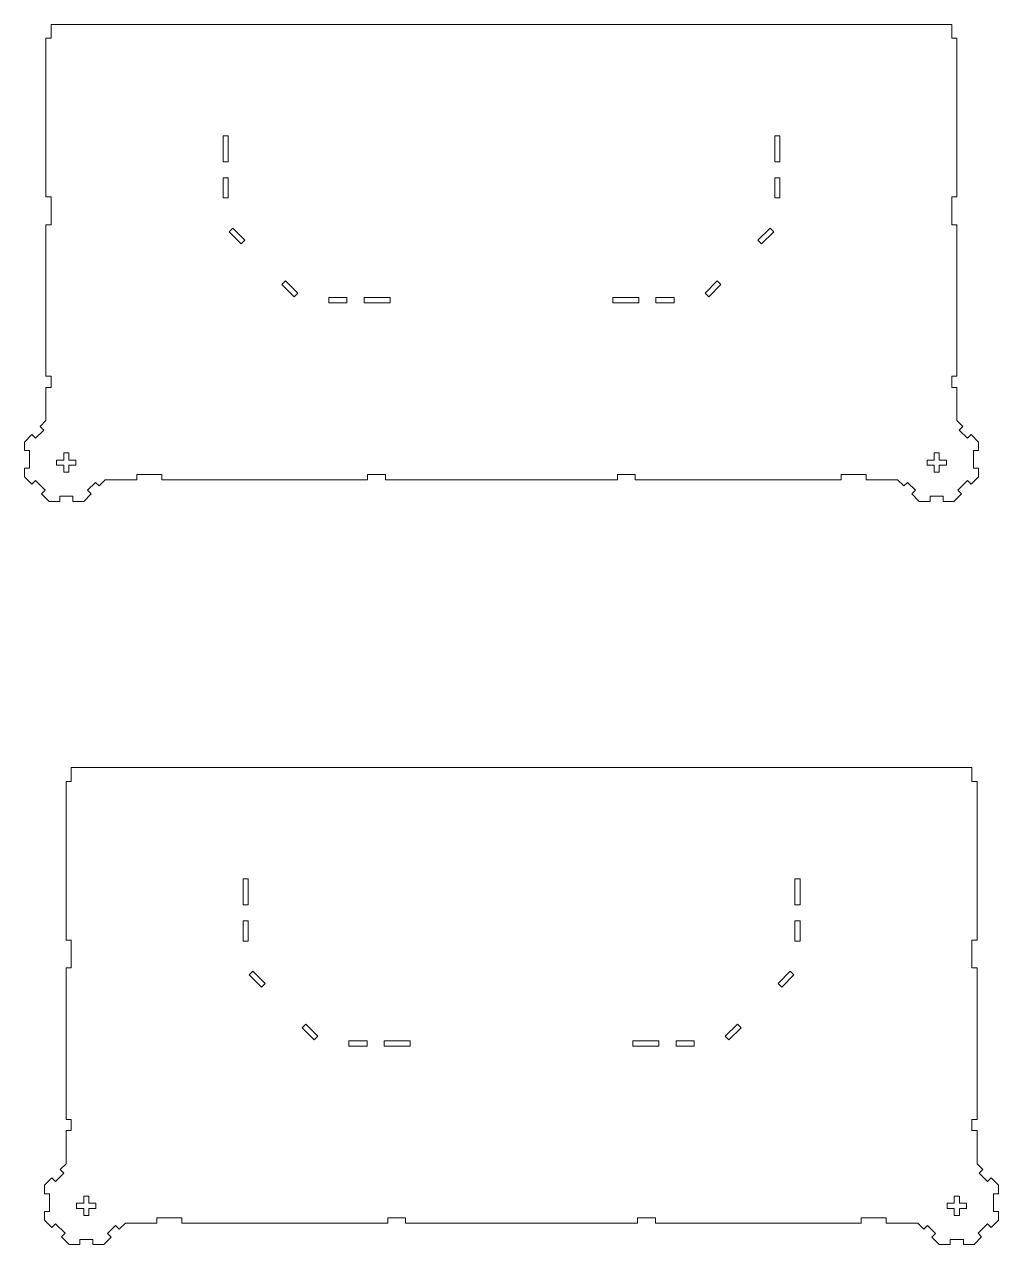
# Model space of a CAD drawing. Header units: millimetres. Extents: x -566 to 8079, y -1523 to 3979.
# Drawn here: x 7514 to 8079, y -785 to -77 of the extents above; entities that cross this region are included whole.
import ezdxf
from ezdxf.lldxf.tags import DXFTag

# ---------------------------------------------------------------- set-up
doc = ezdxf.new("R2010")
doc.units = ezdxf.units.MM
tags = doc.linetypes.add('CENTER', pattern=[10.16, 6.35, -1.27, 1.27, -1.27]).pattern_tags.tags
tags[10:11] = [DXFTag(74, 4), DXFTag(75, 0), DXFTag(340, '0'), DXFTag(46, 1.0), DXFTag(50, 0.0), DXFTag(44, 0.0), DXFTag(45, 0.0)]
tags[8:9] = [DXFTag(74, 4), DXFTag(75, 0), DXFTag(340, '0'), DXFTag(46, 1.0), DXFTag(50, 0.0), DXFTag(44, 0.0), DXFTag(45, 0.0)]
tags[6:7] = [DXFTag(74, 4), DXFTag(75, 0), DXFTag(340, '0'), DXFTag(46, 1.0), DXFTag(50, 0.0), DXFTag(44, 0.0), DXFTag(45, 0.0)]
tags[4:5] = [DXFTag(74, 4), DXFTag(75, 0), DXFTag(340, '0'), DXFTag(46, 1.0), DXFTag(50, 0.0), DXFTag(44, 0.0), DXFTag(45, 0.0)]

# ---------------------------------------------------------------- blocks, each defined once
blk = doc.blocks.new('DWG10')
at = {"color": 7, "linetype": 'Continuous', "lineweight": 15}
for p, q in [((1450.86, 1240.28), (1450.86, 1248.3)), ((1973.44, 1248.3), (1450.86, 1248.3)), ((1973.44, 1248.3), (1973.44, 1240.28)), ((1447.86, 1240.28), (1450.86, 1240.28)), ((1447.86, 1240.28), (1447.86, 1148.23)), ((1973.44, 1240.28), (1976.44, 1240.28)), ((1976.44, 1148.23), (1976.44, 1240.28)), ((1553.58, 1183.69), (1550.58, 1183.69)), ((1550.58, 1183.69), (1550.58, 1168.61)), ((1553.58, 1168.61), (1553.58, 1183.69)), ((1873.73, 1183.69), (1870.73, 1183.69)), ((1870.73, 1183.69), (1870.73, 1168.61)), ((1873.73, 1168.61), (1873.73, 1183.69)), ((1550.58, 1168.61), (1553.58, 1168.61)), ((1870.73, 1168.61), (1873.73, 1168.61)), ((1553.58, 1159.35), (1550.58, 1159.35)), ((1550.58, 1159.35), (1550.58, 1147.65)), ((1553.58, 1147.65), (1553.58, 1159.35)), ((1873.73, 1159.35), (1870.73, 1159.35)), ((1870.73, 1159.35), (1870.73, 1147.65)), ((1873.73, 1147.65), (1873.73, 1159.35)), ((1450.86, 1148.23), (1447.86, 1148.23)), ((1450.86, 1132.06), (1450.86, 1148.23)), ((1550.58, 1147.65), (1553.58, 1147.65)), ((1870.73, 1147.65), (1873.73, 1147.65)), ((1976.44, 1148.23), (1973.44, 1148.23)), ((1973.44, 1148.23), (1973.44, 1132.06)), ((1447.86, 1132.06), (1450.86, 1132.06)), ((1447.86, 1132.06), (1447.86, 1044.12)), ((1556.26, 1130.12), (1554.14, 1128)), ((1554.14, 1128), (1561.21, 1120.93)), ((1563.33, 1123.05), (1556.26, 1130.12)), ((1868.04, 1130.12), (1860.97, 1123.05)), ((1863.09, 1120.93), (1870.16, 1128)), ((1870.16, 1128), (1868.04, 1130.12)), ((1973.44, 1132.06), (1976.44, 1132.06)), ((1976.44, 1044.12), (1976.44, 1132.06)), ((1561.21, 1120.93), (1563.33, 1123.05)), ((1860.97, 1123.05), (1863.09, 1120.93)), ((1586.91, 1099.48), (1584.78, 1097.36)), ((1593.98, 1092.41), (1586.91, 1099.48)), ((1837.4, 1099.48), (1830.33, 1092.41)), ((1839.52, 1097.36), (1837.4, 1099.48)), ((1584.78, 1097.36), (1591.85, 1090.29)), ((1591.85, 1090.29), (1593.98, 1092.41)), ((1830.33, 1092.41), (1832.45, 1090.29)), ((1832.45, 1090.29), (1839.52, 1097.36)), ((1622.52, 1089.72), (1611.96, 1089.72)), ((1611.96, 1089.72), (1611.96, 1086.72)), ((1611.96, 1086.72), (1622.52, 1086.72)), ((1622.52, 1086.72), (1622.52, 1089.72)), ((1647.54, 1089.72), (1632.46, 1089.72)), ((1632.46, 1089.72), (1632.46, 1086.72)), ((1632.46, 1086.72), (1647.54, 1086.72)), ((1647.54, 1086.72), (1647.54, 1089.72)), ((1776.76, 1089.72), (1776.76, 1086.72)), ((1791.84, 1089.72), (1776.76, 1089.72)), ((1776.76, 1086.72), (1791.84, 1086.72)), ((1791.84, 1086.72), (1791.84, 1089.72)), ((1812.34, 1089.72), (1801.78, 1089.72)), ((1801.78, 1089.72), (1801.78, 1086.72)), ((1801.78, 1086.72), (1812.34, 1086.72)), ((1812.34, 1086.72), (1812.34, 1089.72)), ((1450.86, 1044.12), (1447.86, 1044.12)), ((1450.86, 1037.65), (1450.86, 1044.12)), ((1976.44, 1044.12), (1973.44, 1044.12)), ((1973.44, 1044.12), (1973.44, 1037.65)), ((1447.86, 1037.65), (1450.86, 1037.65)), ((1447.86, 1037.65), (1447.86, 1018.45)), ((1973.44, 1037.65), (1976.44, 1037.65)), ((1976.44, 1018.45), (1976.44, 1037.65)), ((1441.82, 1008.16), (1446.56, 1012.9)), ((1447.86, 1018.45), (1444.44, 1015.03)), ((1446.56, 1012.9), (1444.44, 1015.03)), ((1979.86, 1015.03), (1976.44, 1018.45)), ((1979.86, 1015.03), (1977.74, 1012.9)), ((1977.74, 1012.9), (1982.49, 1008.16)), ((1439.69, 1010.28), (1435.35, 1005.94)), ((1435.35, 1005.94), (1435.35, 1000.93)), ((1439.69, 1010.28), (1441.82, 1008.16)), ((1982.49, 1008.16), (1984.61, 1010.28)), ((1988.95, 1005.94), (1984.61, 1010.28)), ((1988.95, 1000.93), (1988.95, 1005.94)), ((1438.35, 1000.93), (1435.35, 1000.93)), ((1438.35, 990.77), (1438.35, 1000.93)), ((1461.13, 999.61), (1458.13, 999.61)), ((1458.13, 999.61), (1458.13, 995.5)), ((1461.13, 995.5), (1461.13, 999.61)), ((1966.18, 999.61), (1963.18, 999.61)), ((1963.18, 999.61), (1963.18, 995.5)), ((1966.18, 995.5), (1966.18, 999.61)), ((1988.95, 1000.93), (1985.95, 1000.93)), ((1985.95, 1000.93), (1985.95, 990.77)), ((1454.02, 995.5), (1454.02, 992.5)), ((1458.13, 995.5), (1454.02, 995.5)), ((1454.02, 992.5), (1458.13, 992.5)), ((1458.13, 992.5), (1458.13, 988.39)), ((1465.24, 995.5), (1461.13, 995.5)), ((1461.13, 988.39), (1461.13, 992.5)), ((1461.13, 992.5), (1465.24, 992.5)), ((1465.24, 992.5), (1465.24, 995.5)), ((1963.18, 995.5), (1959.07, 995.5)), ((1959.07, 995.5), (1959.07, 992.5)), ((1959.07, 992.5), (1963.18, 992.5)), ((1963.18, 992.5), (1963.18, 988.39)), ((1970.29, 995.5), (1966.18, 995.5)), ((1966.18, 992.5), (1970.29, 992.5)), ((1966.18, 988.39), (1966.18, 992.5)), ((1970.29, 992.5), (1970.29, 995.5)), ((1435.35, 990.77), (1438.35, 990.77)), ((1435.35, 990.77), (1435.35, 985.77)), ((1435.35, 985.77), (1439.69, 981.42)), ((1458.13, 988.39), (1461.13, 988.39)), ((1515.11, 987.01), (1500.61, 987.01)), ((1500.61, 987.01), (1500.61, 984.01)), ((1515.11, 984.01), (1515.11, 987.01)), ((1644.79, 987.01), (1634.48, 987.01)), ((1634.48, 987.01), (1634.48, 984.01)), ((1644.79, 984.01), (1644.79, 987.01)), ((1789.82, 987.01), (1779.51, 987.01)), ((1779.51, 987.01), (1779.51, 984.01)), ((1789.82, 984.01), (1789.82, 987.01)), ((1923.69, 987.01), (1909.2, 987.01)), ((1909.2, 987.01), (1909.2, 984.01)), ((1923.69, 984.01), (1923.69, 987.01)), ((1963.18, 988.39), (1966.18, 988.39)), ((1984.61, 981.42), (1988.95, 985.77)), ((1985.95, 990.77), (1988.95, 990.77)), ((1988.95, 985.77), (1988.95, 990.77)), ((1441.82, 983.55), (1439.69, 981.42)), ((1447.31, 978.05), (1441.82, 983.55)), ((1445.19, 975.93), (1447.31, 978.05)), ((1476.6, 982.55), (1471.98, 977.93)), ((1471.98, 977.93), (1474.1, 975.81)), ((1478.72, 980.43), (1476.6, 982.55)), ((1478.72, 980.43), (1482.3, 984.01)), ((1482.3, 984.01), (1500.61, 984.01)), ((1515.11, 984.01), (1634.48, 984.01)), ((1644.79, 984.01), (1779.51, 984.01)), ((1789.82, 984.01), (1909.2, 984.01)), ((1923.69, 984.01), (1942, 984.01)), ((1942, 984.01), (1945.59, 980.43)), ((1947.71, 982.55), (1945.59, 980.43)), ((1952.32, 977.93), (1947.71, 982.55)), ((1950.2, 975.81), (1952.32, 977.93)), ((1982.49, 983.55), (1977, 978.05)), ((1977, 978.05), (1979.12, 975.93)), ((1984.61, 981.42), (1982.49, 983.55)), ((1445.19, 975.93), (1449.62, 971.5)), ((1449.62, 971.5), (1455.81, 971.5)), ((1463.49, 974.5), (1455.81, 974.5)), ((1455.81, 974.5), (1455.81, 971.5)), ((1463.49, 971.5), (1463.49, 974.5)), ((1463.49, 971.5), (1469.79, 971.5)), ((1469.79, 971.5), (1474.1, 975.81)), ((1950.2, 975.81), (1954.51, 971.5)), ((1954.51, 971.5), (1960.81, 971.5)), ((1968.49, 974.5), (1960.81, 974.5)), ((1960.81, 974.5), (1960.81, 971.5)), ((1968.49, 971.5), (1968.49, 974.5)), ((1968.49, 971.5), (1974.69, 971.5)), ((1974.69, 971.5), (1979.12, 975.93)), ((1462.51, 808.97), (1462.51, 816.99)), ((1985.09, 816.99), (1462.51, 816.99)), ((1985.09, 816.99), (1985.09, 808.97)), ((1459.51, 808.97), (1462.51, 808.97)), ((1459.51, 808.97), (1459.51, 716.92)), ((1985.09, 808.97), (1988.09, 808.97)), ((1988.09, 716.92), (1988.09, 808.97)), ((1565.23, 752.38), (1562.23, 752.38)), ((1562.23, 752.38), (1562.23, 737.3)), ((1565.23, 737.3), (1565.23, 752.38)), ((1885.38, 752.38), (1882.38, 752.38)), ((1882.38, 752.38), (1882.38, 737.3)), ((1885.38, 737.3), (1885.38, 752.38)), ((1562.23, 737.3), (1565.23, 737.3)), ((1882.38, 737.3), (1885.38, 737.3)), ((1565.23, 728.04), (1562.23, 728.04)), ((1562.23, 728.04), (1562.23, 716.34)), ((1565.23, 716.34), (1565.23, 728.04)), ((1885.38, 728.04), (1882.38, 728.04)), ((1882.38, 728.04), (1882.38, 716.34)), ((1885.38, 716.34), (1885.38, 728.04)), ((1462.51, 716.92), (1459.51, 716.92)), ((1462.51, 700.75), (1462.51, 716.92)), ((1562.23, 716.34), (1565.23, 716.34)), ((1882.38, 716.34), (1885.38, 716.34)), ((1988.09, 716.92), (1985.09, 716.92)), ((1985.09, 716.92), (1985.09, 700.75)), ((1459.51, 700.75), (1462.51, 700.75)), ((1459.51, 700.75), (1459.51, 612.81)), ((1567.91, 698.81), (1565.79, 696.69)), ((1565.79, 696.69), (1572.86, 689.62)), ((1574.98, 691.74), (1567.91, 698.81)), ((1879.69, 698.81), (1872.62, 691.74)), ((1874.74, 689.62), (1881.81, 696.69)), ((1881.81, 696.69), (1879.69, 698.81)), ((1985.09, 700.75), (1988.09, 700.75)), ((1988.09, 612.81), (1988.09, 700.75)), ((1572.86, 689.62), (1574.98, 691.74)), ((1872.62, 691.74), (1874.74, 689.62)), ((1598.56, 668.17), (1596.43, 666.05)), ((1596.43, 666.05), (1603.5, 658.98)), ((1605.63, 661.1), (1598.56, 668.17)), ((1849.05, 668.17), (1841.98, 661.1)), ((1844.1, 658.98), (1851.17, 666.05)), ((1851.17, 666.05), (1849.05, 668.17)), ((1603.5, 658.98), (1605.63, 661.1)), ((1841.98, 661.1), (1844.1, 658.98)), ((1634.17, 658.41), (1623.61, 658.41)), ((1623.61, 658.41), (1623.61, 655.41)), ((1623.61, 655.41), (1634.17, 655.41)), ((1634.17, 655.41), (1634.17, 658.41)), ((1659.19, 658.41), (1644.11, 658.41)), ((1644.11, 658.41), (1644.11, 655.41)), ((1644.11, 655.41), (1659.19, 655.41)), ((1659.19, 655.41), (1659.19, 658.41)), ((1788.41, 658.41), (1788.41, 655.41)), ((1803.49, 658.41), (1788.41, 658.41)), ((1788.41, 655.41), (1803.49, 655.41)), ((1803.49, 655.41), (1803.49, 658.41)), ((1823.99, 658.41), (1813.43, 658.41)), ((1813.43, 658.41), (1813.43, 655.41)), ((1813.43, 655.41), (1823.99, 655.41)), ((1823.99, 655.41), (1823.99, 658.41)), ((1462.51, 612.81), (1459.51, 612.81)), ((1462.51, 606.34), (1462.51, 612.81)), ((1988.09, 612.81), (1985.09, 612.81)), ((1985.09, 612.81), (1985.09, 606.34)), ((1459.51, 606.34), (1462.51, 606.34)), ((1459.51, 606.34), (1459.51, 587.14)), ((1985.09, 606.34), (1988.09, 606.34)), ((1988.09, 587.14), (1988.09, 606.34)), ((1453.47, 576.85), (1458.21, 581.59)), ((1459.51, 587.14), (1456.09, 583.72)), ((1458.21, 581.59), (1456.09, 583.72)), ((1991.51, 583.72), (1988.09, 587.14)), ((1991.51, 583.72), (1989.39, 581.59)), ((1989.39, 581.59), (1994.14, 576.85)), ((1451.35, 578.97), (1447, 574.63)), ((1447, 574.63), (1447, 569.62)), ((1451.35, 578.97), (1453.47, 576.85)), ((1994.14, 576.85), (1996.26, 578.97)), ((2000.6, 574.63), (1996.26, 578.97)), ((2000.6, 569.62), (2000.6, 574.63)), ((1450, 569.62), (1447, 569.62)), ((1450, 559.46), (1450, 569.62)), ((1472.78, 568.3), (1469.78, 568.3)), ((1469.78, 568.3), (1469.78, 564.19)), ((1472.78, 564.19), (1472.78, 568.3)), ((1977.83, 568.3), (1974.83, 568.3)), ((1974.83, 568.3), (1974.83, 564.19)), ((1977.83, 564.19), (1977.83, 568.3)), ((2000.6, 569.62), (1997.6, 569.62)), ((1997.6, 569.62), (1997.6, 559.46)), ((1447, 559.46), (1450, 559.46)), ((1447, 559.46), (1447, 554.46)), ((1465.67, 564.19), (1465.67, 561.19)), ((1469.78, 564.19), (1465.67, 564.19)), ((1465.67, 561.19), (1469.78, 561.19)), ((1469.78, 561.19), (1469.78, 557.08)), ((1476.89, 564.19), (1472.78, 564.19)), ((1472.78, 557.08), (1472.78, 561.19)), ((1472.78, 561.19), (1476.89, 561.19)), ((1476.89, 561.19), (1476.89, 564.19)), ((1974.83, 564.19), (1970.72, 564.19)), ((1970.72, 564.19), (1970.72, 561.19)), ((1970.72, 561.19), (1974.83, 561.19)), ((1974.83, 561.19), (1974.83, 557.08)), ((1981.94, 564.19), (1977.83, 564.19)), ((1977.83, 561.19), (1981.94, 561.19)), ((1977.83, 557.08), (1977.83, 561.19)), ((1981.94, 561.19), (1981.94, 564.19)), ((1997.6, 559.46), (2000.6, 559.46)), ((2000.6, 554.46), (2000.6, 559.46)), ((1447, 554.46), (1451.35, 550.11)), ((1469.78, 557.08), (1472.78, 557.08)), ((1490.37, 549.12), (1493.95, 552.7)), ((1493.95, 552.7), (1512.26, 552.7)), ((1526.76, 555.7), (1512.26, 555.7)), ((1512.26, 555.7), (1512.26, 552.7)), ((1526.76, 552.7), (1526.76, 555.7)), ((1526.76, 552.7), (1646.13, 552.7)), ((1656.44, 555.7), (1646.13, 555.7)), ((1646.13, 555.7), (1646.13, 552.7)), ((1656.44, 552.7), (1656.44, 555.7)), ((1656.44, 552.7), (1791.16, 552.7)), ((1801.48, 555.7), (1791.16, 555.7)), ((1791.16, 555.7), (1791.16, 552.7)), ((1801.48, 552.7), (1801.48, 555.7)), ((1801.48, 552.7), (1920.85, 552.7)), ((1935.34, 555.7), (1920.85, 555.7)), ((1920.85, 555.7), (1920.85, 552.7)), ((1935.34, 552.7), (1935.34, 555.7)), ((1935.34, 552.7), (1953.66, 552.7)), ((1953.66, 552.7), (1957.24, 549.12)), ((1974.83, 557.08), (1977.83, 557.08)), ((1996.26, 550.11), (2000.6, 554.46)), ((1453.47, 552.23), (1451.35, 550.11)), ((1458.96, 546.74), (1453.47, 552.23)), ((1456.84, 544.62), (1458.96, 546.74)), ((1488.25, 551.24), (1483.63, 546.62)), ((1483.63, 546.62), (1485.75, 544.5)), ((1490.37, 549.12), (1488.25, 551.24)), ((1959.36, 551.24), (1957.24, 549.12)), ((1963.97, 546.62), (1959.36, 551.24)), ((1961.85, 544.5), (1963.97, 546.62)), ((1994.14, 552.23), (1988.65, 546.74)), ((1988.65, 546.74), (1990.77, 544.62)), ((1996.26, 550.11), (1994.14, 552.23)), ((1456.84, 544.62), (1461.27, 540.19)), ((1461.27, 540.19), (1467.46, 540.19)), ((1475.14, 543.19), (1467.46, 543.19)), ((1467.46, 543.19), (1467.46, 540.19)), ((1475.14, 540.19), (1475.14, 543.19)), ((1475.14, 540.19), (1481.44, 540.19)), ((1481.44, 540.19), (1485.75, 544.5)), ((1961.85, 544.5), (1966.16, 540.19)), ((1966.16, 540.19), (1972.46, 540.19)), ((1980.14, 543.19), (1972.46, 543.19)), ((1972.46, 543.19), (1972.46, 540.19)), ((1980.14, 540.19), (1980.14, 543.19)), ((1980.14, 540.19), (1986.34, 540.19)), ((1986.34, 540.19), (1990.77, 544.62))]:
    blk.add_line(p, q, dxfattribs=at)

msp = doc.modelspace()

# ---------------------------------------------------------------- block references
at = {"linetype": 'CENTER'}
msp.add_blockref('DWG10', (6078.36, -1325.5), dxfattribs=at)

doc.saveas('drawing.dxf')
